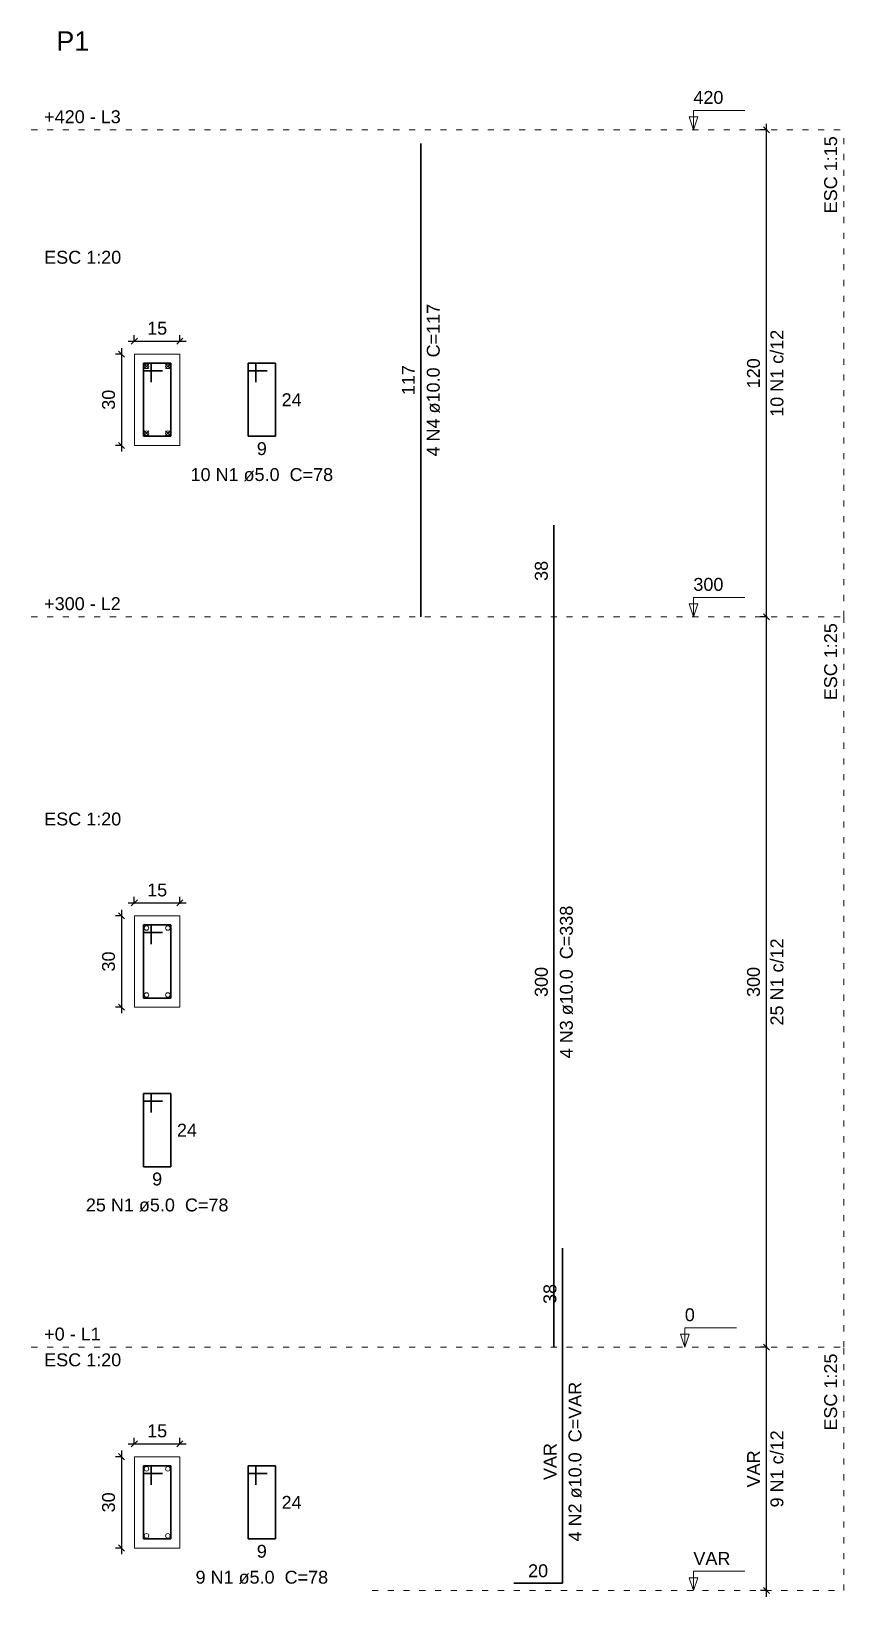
# Model space of a CAD drawing. Header units: millimetres. Extents: x 6 to 142, y -85 to 56.
# Drawn here: x 67.07 to 80.43, y -45.3 to -19.59 of the extents above; entities that cross this region are included whole.
import ezdxf

# ---------------------------------------------------------------- set-up
doc = ezdxf.new("R2010")
doc.units = ezdxf.units.MM
doc.linetypes.add('DOT2', pattern=[3.175, 0, -3.175])
for name, color, linetype, lineweight in [('DT-Barras na forma', 2, 'Continuous', 30), ('DT-Barras no corte', 5, 'Continuous', 5), ('DT-Barras rebatidas', 2, 'Continuous', 30), ('DT-Cotas', 9, 'Continuous', 5), ('DT-Forma', 5, 'Continuous', 5), ('DT-Pontilhado', 9, 'DOT2', 5), ('DT-Textos', 7, 'Continuous', 5), ('DT-Título', 3, 'Continuous', 20)]:
    doc.layers.add(name, color=color, linetype=linetype, lineweight=lineweight)
doc.styles.add('Arial', font='arial.ttf')
doc.styles.get("Standard").update_dxf_attribs({"font": 'arial.ttf'})
doc.dimstyles.new('UM_14.999925', dxfattribs={"dimtxt": 0.18, "dimasz": 0.1, "dimexe": 0.1, "dimexo": 0.2, "dimgap": 0, "dimtad": 1, "dimtih": 1, "dimtoh": 1, "dimdec": 1, "dimlfac": 14.999925, "dimzin": 0, "dimdsep": 46, "dimtxsty": 'Standard', "dimblk": 'CLOSED', "dimblk1": 'CLOSED', "dimblk2": 'CLOSED', "dimcen": 0.09, "dimdle": 0.1, "dimadec": 1, "dimazin": 2, "dimtfac": 1, "dimtdec": 4, "dimtofl": 0, "dimtmove": 0, "dimatfit": 3, "dimldrblk": 'CLOSED', "dimfxl": 1, "dimtolj": 1, "dimarcsym": 0})
doc.dimstyles.new('UM_20.000000', dxfattribs={"dimtxt": 0.18, "dimasz": 0.1, "dimexe": 0.1, "dimexo": 0.2, "dimgap": 0, "dimtad": 1, "dimtih": 1, "dimtoh": 1, "dimdec": 1, "dimlfac": 20, "dimzin": 0, "dimdsep": 46, "dimtxsty": 'Standard', "dimblk": 'CLOSED', "dimblk1": 'CLOSED', "dimblk2": 'CLOSED', "dimcen": 0.09, "dimdle": 0.1, "dimadec": 1, "dimazin": 2, "dimtfac": 1, "dimtdec": 4, "dimtofl": 0, "dimtmove": 0, "dimatfit": 3, "dimldrblk": 'CLOSED', "dimfxl": 1, "dimtolj": 1, "dimarcsym": 0})
doc.dimstyles.new('UM_25.000000', dxfattribs={"dimtxt": 0.18, "dimasz": 0.1, "dimexe": 0.1, "dimexo": 0.2, "dimgap": 0, "dimtad": 1, "dimtih": 1, "dimtoh": 1, "dimdec": 1, "dimlfac": 25, "dimzin": 0, "dimdsep": 46, "dimtxsty": 'Standard', "dimblk": 'CLOSED', "dimblk1": 'CLOSED', "dimblk2": 'CLOSED', "dimcen": 0.09, "dimdle": 0.1, "dimadec": 1, "dimazin": 2, "dimtfac": 1, "dimtdec": 4, "dimtofl": 0, "dimtmove": 0, "dimatfit": 3, "dimldrblk": 'CLOSED', "dimfxl": 1, "dimtolj": 1, "dimarcsym": 0})

# ---------------------------------------------------------------- blocks, each defined once
blk = doc.blocks.new('_OBLIQUE')
at = {"color": 0, "linetype": 'ByBlock', "lineweight": -2}
blk.add_line((-0.5, -0.5), (0.5, 0.5), dxfattribs=at)
blk = doc.blocks.new('*D66')
at = {"layer": 'Defpoints', "color": 0, "transparency": 16777216}
for p in [(68.768, -43.004), (68.556, -44.504), (68.768, -44.504)]:
    blk.add_point(p, dxfattribs=at)
at = {"layer": 'DT-Cotas', "color": 0, "lineweight": -2, "transparency": 16777216}
for p, q in [((68.556, -42.904), (68.556, -44.604)), ((68.568, -43.004), (68.456, -43.004)), ((68.568, -44.504), (68.456, -44.504))]:
    blk.add_line(p, q, dxfattribs=at)
at = {"layer": 'DT-Cotas', "color": 0, "lineweight": -2, "transparency": 16777216, "xscale": 0.1, "yscale": 0.1, "zscale": 0.1}
for p, rotation in [((68.556, -43.004), 90), ((68.556, -44.504), 270)]:
    blk.add_blockref('_OBLIQUE', p, dxfattribs=dict(at, rotation=rotation))
at = {"layer": 'DT-Cotas', "transparency": 16777216, "insert": (68.345, -43.754), "char_height": 0.2118, "attachment_point": 5, "rotation": 90, "style": 'Arial'}
blk.add_mtext('\\A1;30', dxfattribs=at)
blk = doc.blocks.new('*D67')
at = {"layer": 'Defpoints', "color": 0, "transparency": 16777216}
for p in [(69.518, -42.792), (68.768, -43.004), (69.518, -43.004)]:
    blk.add_point(p, dxfattribs=at)
at = {"layer": 'DT-Cotas', "color": 0, "lineweight": -2, "transparency": 16777216}
for p, q in [((68.768, -42.804), (68.768, -42.692)), ((69.518, -42.804), (69.518, -42.692)), ((68.668, -42.792), (69.618, -42.792))]:
    blk.add_line(p, q, dxfattribs=at)
at = {"layer": 'DT-Cotas', "color": 0, "lineweight": -2, "transparency": 16777216, "xscale": 0.1, "yscale": 0.1, "zscale": 0.1, "rotation": 180}
blk.add_blockref('_OBLIQUE', (68.768, -42.792), dxfattribs=at)
at = {"layer": 'DT-Cotas', "color": 0, "lineweight": -2, "transparency": 16777216, "xscale": 0.1, "yscale": 0.1, "zscale": 0.1}
blk.add_blockref('_OBLIQUE', (69.518, -42.792), dxfattribs=at)
at = {"layer": 'DT-Cotas', "transparency": 16777216, "insert": (69.143, -42.581), "char_height": 0.2118, "attachment_point": 5, "rotation": 0.0057, "style": 'Arial'}
blk.add_mtext('\\A1;15', dxfattribs=at)
blk = doc.blocks.new('*D68')
at = {"layer": 'Defpoints', "color": 0, "transparency": 16777216}
for p in [(79.16, -41.204), (79.371, -41.204), (79.371, -45.204)]:
    blk.add_point(p, dxfattribs=at)
at = {"layer": 'DT-Cotas', "color": 0, "lineweight": -2, "transparency": 16777216}
for p, q in [((79.16, -45.304), (79.16, -41.104)), ((79.171, -41.204), (79.06, -41.204)), ((79.171, -45.204), (79.06, -45.204))]:
    blk.add_line(p, q, dxfattribs=at)
at = {"layer": 'DT-Cotas', "color": 0, "lineweight": -2, "transparency": 16777216, "xscale": 0.1, "yscale": 0.1, "zscale": 0.1}
for p, rotation in [((79.16, -41.204), 90), ((79.16, -45.204), 270)]:
    blk.add_blockref('_OBLIQUE', p, dxfattribs=dict(at, rotation=rotation))
at = {"layer": 'DT-Cotas', "transparency": 16777216, "insert": (78.948, -43.204), "char_height": 0.2118, "attachment_point": 5, "rotation": 90, "style": 'Arial'}
blk.add_mtext('\\A1;VAR', dxfattribs=at)
blk = doc.blocks.new('*D69')
at = {"layer": 'Defpoints', "color": 0, "transparency": 16777216}
for p in [(68.768, -34.118), (68.556, -35.618), (68.768, -35.618)]:
    blk.add_point(p, dxfattribs=at)
at = {"layer": 'DT-Cotas', "color": 0, "lineweight": -2, "transparency": 16777216}
for p, q in [((68.568, -34.118), (68.456, -34.118)), ((68.556, -34.018), (68.556, -35.718)), ((68.568, -35.618), (68.456, -35.618))]:
    blk.add_line(p, q, dxfattribs=at)
at = {"layer": 'DT-Cotas', "color": 0, "lineweight": -2, "transparency": 16777216, "xscale": 0.1, "yscale": 0.1, "zscale": 0.1}
for p, rotation in [((68.556, -34.118), 90), ((68.556, -35.618), 270)]:
    blk.add_blockref('_OBLIQUE', p, dxfattribs=dict(at, rotation=rotation))
at = {"layer": 'DT-Cotas', "transparency": 16777216, "insert": (68.345, -34.868), "char_height": 0.2118, "attachment_point": 5, "rotation": 90, "style": 'Arial'}
blk.add_mtext('\\A1;30', dxfattribs=at)
blk = doc.blocks.new('*D70')
at = {"layer": 'Defpoints', "color": 0, "transparency": 16777216}
for p in [(69.518, -33.906), (68.768, -34.118), (69.518, -34.118)]:
    blk.add_point(p, dxfattribs=at)
at = {"layer": 'DT-Cotas', "color": 0, "lineweight": -2, "transparency": 16777216}
for p, q in [((68.668, -33.906), (69.618, -33.906)), ((68.768, -33.918), (68.768, -33.806)), ((69.518, -33.918), (69.518, -33.806))]:
    blk.add_line(p, q, dxfattribs=at)
at = {"layer": 'DT-Cotas', "color": 0, "lineweight": -2, "transparency": 16777216, "xscale": 0.1, "yscale": 0.1, "zscale": 0.1, "rotation": 180}
blk.add_blockref('_OBLIQUE', (68.768, -33.906), dxfattribs=at)
at = {"layer": 'DT-Cotas', "color": 0, "lineweight": -2, "transparency": 16777216, "xscale": 0.1, "yscale": 0.1, "zscale": 0.1}
blk.add_blockref('_OBLIQUE', (69.518, -33.906), dxfattribs=at)
at = {"layer": 'DT-Cotas', "transparency": 16777216, "insert": (69.143, -33.694), "char_height": 0.2118, "attachment_point": 5, "rotation": 0.0057, "style": 'Arial'}
blk.add_mtext('\\A1;15', dxfattribs=at)
blk = doc.blocks.new('*D71')
at = {"layer": 'Defpoints', "color": 0, "transparency": 16777216}
for p in [(79.16, -29.204), (79.371, -29.204), (79.371, -41.204)]:
    blk.add_point(p, dxfattribs=at)
at = {"layer": 'DT-Cotas', "color": 0, "lineweight": -2, "transparency": 16777216}
for p, q in [((79.171, -29.204), (79.06, -29.204)), ((79.16, -41.304), (79.16, -29.104)), ((79.171, -41.204), (79.06, -41.204))]:
    blk.add_line(p, q, dxfattribs=at)
at = {"layer": 'DT-Cotas', "color": 0, "lineweight": -2, "transparency": 16777216, "xscale": 0.1, "yscale": 0.1, "zscale": 0.1}
for p, rotation in [((79.16, -29.204), 90), ((79.16, -41.204), 270)]:
    blk.add_blockref('_OBLIQUE', p, dxfattribs=dict(at, rotation=rotation))
at = {"layer": 'DT-Cotas', "transparency": 16777216, "insert": (78.948, -35.204), "char_height": 0.2118, "attachment_point": 5, "rotation": 90, "style": 'Arial'}
blk.add_mtext('\\A1;300', dxfattribs=at)
blk = doc.blocks.new('*D72')
at = {"layer": 'Defpoints', "color": 0, "transparency": 16777216}
for p in [(68.768, -24.889), (68.556, -26.389), (68.768, -26.389)]:
    blk.add_point(p, dxfattribs=at)
at = {"layer": 'DT-Cotas', "color": 0, "lineweight": -2, "transparency": 16777216}
for p, q in [((68.568, -24.889), (68.456, -24.889)), ((68.556, -24.789), (68.556, -26.489)), ((68.568, -26.389), (68.456, -26.389))]:
    blk.add_line(p, q, dxfattribs=at)
at = {"layer": 'DT-Cotas', "color": 0, "lineweight": -2, "transparency": 16777216, "xscale": 0.1, "yscale": 0.1, "zscale": 0.1}
for p, rotation in [((68.556, -24.889), 90), ((68.556, -26.389), 270)]:
    blk.add_blockref('_OBLIQUE', p, dxfattribs=dict(at, rotation=rotation))
at = {"layer": 'DT-Cotas', "transparency": 16777216, "insert": (68.345, -25.639), "char_height": 0.2118, "attachment_point": 5, "rotation": 90, "style": 'Arial'}
blk.add_mtext('\\A1;30', dxfattribs=at)
blk = doc.blocks.new('*D73')
at = {"layer": 'Defpoints', "color": 0, "transparency": 16777216}
for p in [(69.518, -24.677), (68.768, -24.889), (69.518, -24.889)]:
    blk.add_point(p, dxfattribs=at)
at = {"layer": 'DT-Cotas', "color": 0, "lineweight": -2, "transparency": 16777216}
for p, q in [((68.668, -24.677), (69.618, -24.677)), ((68.768, -24.689), (68.768, -24.577)), ((69.518, -24.689), (69.518, -24.577))]:
    blk.add_line(p, q, dxfattribs=at)
at = {"layer": 'DT-Cotas', "color": 0, "lineweight": -2, "transparency": 16777216, "xscale": 0.1, "yscale": 0.1, "zscale": 0.1, "rotation": 180}
blk.add_blockref('_OBLIQUE', (68.768, -24.677), dxfattribs=at)
at = {"layer": 'DT-Cotas', "color": 0, "lineweight": -2, "transparency": 16777216, "xscale": 0.1, "yscale": 0.1, "zscale": 0.1}
blk.add_blockref('_OBLIQUE', (69.518, -24.677), dxfattribs=at)
at = {"layer": 'DT-Cotas', "transparency": 16777216, "insert": (69.143, -24.465), "char_height": 0.2118, "attachment_point": 5, "rotation": 0.0057, "style": 'Arial'}
blk.add_mtext('\\A1;15', dxfattribs=at)
blk = doc.blocks.new('*D74')
at = {"layer": 'Defpoints', "color": 0, "transparency": 16777216}
for p in [(79.16, -21.204), (79.371, -21.204), (79.371, -29.204)]:
    blk.add_point(p, dxfattribs=at)
at = {"layer": 'DT-Cotas', "color": 0, "lineweight": -2, "transparency": 16777216}
for p, q in [((79.171, -21.204), (79.06, -21.204)), ((79.16, -29.304), (79.16, -21.104)), ((79.171, -29.204), (79.06, -29.204))]:
    blk.add_line(p, q, dxfattribs=at)
at = {"layer": 'DT-Cotas', "color": 0, "lineweight": -2, "transparency": 16777216, "xscale": 0.1, "yscale": 0.1, "zscale": 0.1}
for p, rotation in [((79.16, -21.204), 90), ((79.16, -29.204), 270)]:
    blk.add_blockref('_OBLIQUE', p, dxfattribs=dict(at, rotation=rotation))
at = {"layer": 'DT-Cotas', "transparency": 16777216, "insert": (78.948, -25.204), "char_height": 0.2118, "attachment_point": 5, "rotation": 90, "style": 'Arial'}
blk.add_mtext('\\A1;120', dxfattribs=at)

msp = doc.modelspace()

# ---------------------------------------------------------------- linework, layer by layer
at = {"layer": 'DT-Barras na forma'}
for p, q in [((69.0433, -25.0388), (68.9183, -25.0388)), ((68.9183, -25.0388), (68.9183, -26.2388)), ((69.3683, -25.0388), (68.9183, -25.0388)), ((68.9183, -25.0388), (68.9183, -25.1638)), ((68.9183, -25.1638), (69.2308, -25.1638)), ((69.0433, -25.3513), (69.0433, -25.0388)), ((69.3683, -26.2388), (69.3683, -25.0388)), ((68.9183, -26.2388), (69.3683, -26.2388)), ((69.0433, -34.268), (68.9183, -34.268)), ((68.9183, -34.268), (68.9183, -35.468)), ((69.3683, -34.268), (68.9183, -34.268)), ((68.9183, -34.268), (68.9183, -34.393)), ((68.9183, -34.393), (69.2308, -34.393)), ((69.0433, -34.5805), (69.0433, -34.268)), ((69.3683, -35.468), (69.3683, -34.268)), ((68.9183, -35.468), (69.3683, -35.468)), ((69.0433, -43.1543), (68.9183, -43.1543)), ((68.9183, -43.1543), (68.9183, -44.3543)), ((69.3683, -43.1543), (68.9183, -43.1543)), ((68.9183, -43.1543), (68.9183, -43.2793)), ((69.0433, -43.4668), (69.0433, -43.1543)), ((69.3683, -44.3543), (69.3683, -43.1543)), ((68.9183, -43.2793), (69.2308, -43.2793)), ((68.9183, -44.3543), (69.3683, -44.3543))]:
    msp.add_line(p, q, dxfattribs=at)
at = {"layer": 'DT-Barras no corte'}
for p, q in [((68.9308, -25.1263), (69.0058, -25.0513)), ((68.9308, -25.0513), (69.0058, -25.1263)), ((69.2808, -25.1263), (69.3558, -25.0513)), ((69.2808, -25.0513), (69.3558, -25.1263)), ((68.9308, -26.2263), (69.0058, -26.1513)), ((68.9308, -26.1513), (69.0058, -26.2263)), ((69.2808, -26.2263), (69.3558, -26.1513)), ((69.2808, -26.1513), (69.3558, -26.2263))]:
    msp.add_line(p, q, dxfattribs=at)
for centre in [(68.9683, -25.0888), (69.3183, -25.0888), (68.9683, -26.1888), (69.3183, -26.1888), (68.9683, -34.318), (69.3183, -34.318), (68.9683, -35.418), (69.3183, -35.418), (68.9683, -43.2043), (69.3183, -43.2043), (68.9683, -44.3043), (69.3183, -44.3043)]:
    msp.add_circle(centre, 0.0375, dxfattribs=at)
at = {"layer": 'DT-Barras rebatidas'}
for p, q in [((73.4763, -29.204), (73.4763, -21.4306)), ((70.7641, -25.0388), (70.6391, -25.0388)), ((70.6391, -25.0388), (70.6391, -26.2388)), ((71.0891, -25.0388), (70.6391, -25.0388)), ((70.6391, -25.0388), (70.6391, -25.1638)), ((70.6391, -25.1638), (70.9516, -25.1638)), ((70.7641, -25.3513), (70.7641, -25.0388)), ((71.0891, -26.2388), (71.0891, -25.0388)), ((70.6391, -26.2388), (71.0891, -26.2388)), ((75.6649, -29.204), (75.6649, -27.6972)), ((75.6649, -41.204), (75.6649, -29.204)), ((69.0433, -37.0388), (68.9183, -37.0388)), ((68.9183, -37.0388), (68.9183, -38.2388)), ((69.3683, -37.0388), (68.9183, -37.0388)), ((68.9183, -37.0388), (68.9183, -37.1638)), ((68.9183, -37.1638), (69.2308, -37.1638)), ((69.0433, -37.3513), (69.0433, -37.0388)), ((69.3683, -38.2388), (69.3683, -37.0388)), ((68.9183, -38.2388), (69.3683, -38.2388)), ((75.8061, -41.084), (75.8061, -39.5772)), ((75.8061, -45.084), (75.8061, -41.084)), ((70.7641, -43.1543), (70.6391, -43.1543)), ((70.6391, -43.1543), (70.6391, -44.3543)), ((71.0891, -43.1543), (70.6391, -43.1543)), ((70.6391, -43.1543), (70.6391, -43.2793)), ((70.7641, -43.4668), (70.7641, -43.1543)), ((71.0891, -44.3543), (71.0891, -43.1543)), ((70.6391, -43.2793), (70.9516, -43.2793)), ((70.6391, -44.3543), (71.0891, -44.3543)), ((75.0061, -45.084), (75.8061, -45.084))]:
    msp.add_line(p, q, dxfattribs=at)
at = {"layer": 'DT-Forma'}
for points in [[(68.7683, -26.3888), (68.7683, -24.8888), (69.5183, -24.8888), (69.5183, -26.3888), (68.7683, -26.3888)], [(68.7683, -35.618), (68.7683, -34.118), (69.5183, -34.118), (69.5183, -35.618), (68.7683, -35.618)], [(68.7683, -44.5043), (68.7683, -43.0043), (69.5183, -43.0043), (69.5183, -44.5043), (68.7683, -44.5043)]]:
    msp.add_lwpolyline(points, close=True, dxfattribs=at)
at = {"layer": 'DT-Pontilhado', "ltscale": 0.05}
for p, q in [((67.0739, -21.204), (80.4304, -21.204)), ((80.4304, -29.204), (80.4304, -21.204)), ((67.0739, -29.204), (80.4304, -29.204)), ((80.4304, -41.204), (80.4304, -29.204)), ((67.0739, -41.204), (80.4304, -41.204)), ((80.4304, -45.204), (80.4304, -41.204)), ((72.6763, -45.204), (80.4304, -45.204))]:
    msp.add_line(p, q, dxfattribs=at)
at = {"layer": 'DT-Textos'}
for points in [[(78.03, -20.9922), (77.9594, -21.204), (77.8888, -20.9922), (78.03, -20.9922)], [(78.03, -28.9922), (77.9594, -29.204), (77.8888, -28.9922), (78.03, -28.9922)], [(77.8888, -40.9922), (77.8182, -41.204), (77.7476, -40.9922), (77.8888, -40.9922)], [(78.03, -44.9922), (77.9594, -45.204), (77.8888, -44.9922), (78.03, -44.9922)]]:
    msp.add_lwpolyline(points, close=True, dxfattribs=at)
for points in [[(77.9594, -21.204), (77.9594, -20.8863), (78.8066, -20.8863)], [(77.9594, -29.204), (77.9594, -28.8863), (78.8066, -28.8863)], [(77.8182, -41.204), (77.8182, -40.8863), (78.6654, -40.8863)], [(77.9594, -45.204), (77.9594, -44.8863), (78.8066, -44.8863)]]:
    msp.add_lwpolyline(points, dxfattribs=at)

# ---------------------------------------------------------------- texts
at = {"layer": 'DT-Barras na forma', "color": 7, "char_height": 0.2118, "attachment_point": 8, "rotation": 90.00021, "line_spacing_factor": 0.9, "style": 'Arial'}
for s, insert, width in [('10 N1 c/12', (79.4413, -25.204), 2.5416), ('25 N1 c/12', (79.4413, -35.204), 2.5416), ('9 N1 c/12', (79.4413, -43.204), 2.28744)]:
    msp.add_mtext(s, dxfattribs=dict(at, insert=insert, width=width))
at = {"layer": 'DT-Barras rebatidas', "color": 7, "char_height": 0.2118, "attachment_point": 8, "rotation": 90.00021, "line_spacing_factor": 0.9, "style": 'Arial'}
for s, insert, width in [('4 N4 ø10.0  C=117', (73.7942, -25.3175), 4.32072), ('117', (73.379, -25.3173), 1.16248), ('38', (75.5676, -28.4506), 0.90832), ('4 N3 ø10.0  C=338', (75.9822, -35.2045), 4.32072), ('300', (75.5676, -35.204), 1.16248), ('38', (75.7088, -40.3306), 0.90832), ('4 N2 ø10.0  C=VAR', (76.1242, -43.0845), 4.32072), ('VAR', (75.7088, -43.084), 1.16248)]:
    msp.add_mtext(s, dxfattribs=dict(at, insert=insert, width=width))
at = {"layer": 'DT-Barras rebatidas', "color": 7, "char_height": 0.2118, "line_spacing_factor": 0.9, "style": 'Arial'}
for s, insert, width, attachment_point in [('24', (71.1892, -25.5329), 0.90832, 1), ('9', (70.8641, -26.3361), 0.65416, 2), ('10 N1 ø5.0  C=78', (70.8641, -26.9796), 4.06656, 8), ('24', (69.4684, -37.5329), 0.90832, 1), ('9', (69.1433, -38.3361), 0.65416, 2), ('25 N1 ø5.0  C=78', (69.1431, -38.9796), 4.06656, 8), ('24', (71.1892, -43.6484), 0.90832, 1), ('9', (70.8641, -44.4516), 0.65416, 2), ('9 N1 ø5.0  C=78', (70.8641, -45.0956), 3.8124, 8), ('20', (75.4061, -44.9867), 0.90832, 8)]:
    msp.add_mtext(s, dxfattribs=dict(at, insert=insert, width=width, attachment_point=attachment_point))
at = {"layer": 'DT-Textos', "char_height": 0.2118, "attachment_point": 7, "line_spacing_factor": 0.798, "style": 'Arial'}
for s, insert, width in [('420', (77.9591, -20.7806), 0.76248), ('+420 - L3', (67.2861, -21.0976), 2.28744), ('ESC 1:20', (67.2861, -23.4066), 2.03328), ('300', (77.9591, -28.7806), 0.76248), ('+300 - L2', (67.2861, -29.0976), 2.28744), ('ESC 1:20', (67.2861, -32.6356), 2.03328), ('0', (77.8181, -40.7806), 0.25416), ('+0 - L1', (67.2861, -41.0976), 1.77912), ('ESC 1:20', (67.2861, -41.5216), 2.03328), ('VAR', (77.9591, -44.7806), 0.76248)]:
    msp.add_mtext(s, dxfattribs=dict(at, insert=insert, width=width))
at = {"layer": 'DT-Textos', "char_height": 0.2118, "width": 2.03328, "attachment_point": 9, "rotation": 90.00021, "line_spacing_factor": 0.798, "style": 'Arial'}
for s, insert in [('ESC 1:15', (80.3242, -21.3095)), ('ESC 1:25', (80.3242, -29.3095)), ('ESC 1:25', (80.3242, -41.3095))]:
    msp.add_mtext(s, dxfattribs=dict(at, insert=insert))
at = {"layer": 'DT-Título', "insert": (67.485, -19.903), "char_height": 0.3177, "width": 0.76248, "attachment_point": 7, "line_spacing_factor": 0.798, "style": 'Arial'}
msp.add_mtext('P1', dxfattribs=at)

# ---------------------------------------------------------------- dimensions: what is measured, and where the dimension line sits
at = {"layer": 'DT-Cotas'}
for base, p1, p2, dimstyle, override, picture, middle in [((79.1596, -21.204), (79.3714, -29.204), (79.3714, -21.204), 'UM_14.999925', {"dimtxt": 0.2118, "dimasz": 0.1, "dimexe": 0.1, "dimexo": 0.2, "dimtad": 1, "dimtih": 0, "dimtoh": 0, "dimdec": 1, "dimlfac": 14.999925, "dimzin": 8, "dimtxsty": 'Arial', "dimblk": 'OBLIQUE', "dimblk1": 'OBLIQUE', "dimblk2": 'OBLIQUE', "dimsah": 1, "dimdle": 0.1, "dimse1": 0, "dimse2": 0, "dimclrt": 256, "dimadec": 1, "dimazin": 3, "dimtmove": 2, "dimldrblk": 'OBLIQUE'}, '*D74', (78.9478, -25.204)), ((68.5565, -26.3888), (68.7683, -24.8888), (68.7683, -26.3888), 'UM_20.000000', {"dimtxt": 0.2118, "dimasz": 0.1, "dimexe": 0.1, "dimexo": 0.2, "dimtad": 1, "dimtih": 0, "dimtoh": 0, "dimdec": 1, "dimlfac": 20, "dimzin": 8, "dimtxsty": 'Arial', "dimblk": 'OBLIQUE', "dimblk1": 'OBLIQUE', "dimblk2": 'OBLIQUE', "dimsah": 1, "dimdle": 0.1, "dimse1": 0, "dimse2": 0, "dimclrt": 256, "dimadec": 1, "dimazin": 3, "dimtmove": 2, "dimldrblk": 'OBLIQUE'}, '*D72', (68.3447, -25.6388)), ((79.1596, -29.204), (79.3714, -41.204), (79.3714, -29.204), 'UM_25.000000', {"dimtxt": 0.2118, "dimasz": 0.1, "dimexe": 0.1, "dimexo": 0.2, "dimtad": 1, "dimtih": 0, "dimtoh": 0, "dimdec": 1, "dimlfac": 25, "dimzin": 8, "dimtxsty": 'Arial', "dimblk": 'OBLIQUE', "dimblk1": 'OBLIQUE', "dimblk2": 'OBLIQUE', "dimsah": 1, "dimdle": 0.1, "dimse1": 0, "dimse2": 0, "dimclrt": 256, "dimadec": 1, "dimazin": 3, "dimtmove": 2, "dimldrblk": 'OBLIQUE'}, '*D71', (78.9478, -35.204)), ((68.5565, -35.618), (68.7683, -34.118), (68.7683, -35.618), 'UM_20.000000', {"dimtxt": 0.2118, "dimasz": 0.1, "dimexe": 0.1, "dimexo": 0.2, "dimtad": 1, "dimtih": 0, "dimtoh": 0, "dimdec": 1, "dimlfac": 20, "dimzin": 8, "dimtxsty": 'Arial', "dimblk": 'OBLIQUE', "dimblk1": 'OBLIQUE', "dimblk2": 'OBLIQUE', "dimsah": 1, "dimdle": 0.1, "dimse1": 0, "dimse2": 0, "dimclrt": 256, "dimadec": 1, "dimazin": 3, "dimtmove": 2, "dimldrblk": 'OBLIQUE'}, '*D69', (68.3447, -34.868)), ((68.5565, -44.5043), (68.7683, -43.0043), (68.7683, -44.5043), 'UM_20.000000', {"dimtxt": 0.2118, "dimasz": 0.1, "dimexe": 0.1, "dimexo": 0.2, "dimtad": 1, "dimtih": 0, "dimtoh": 0, "dimdec": 1, "dimlfac": 20, "dimzin": 8, "dimtxsty": 'Arial', "dimblk": 'OBLIQUE', "dimblk1": 'OBLIQUE', "dimblk2": 'OBLIQUE', "dimsah": 1, "dimdle": 0.1, "dimse1": 0, "dimse2": 0, "dimclrt": 256, "dimadec": 1, "dimazin": 3, "dimtmove": 2, "dimldrblk": 'OBLIQUE'}, '*D66', (68.3447, -43.7543))]:
    dim = msp.add_linear_dim(base=base, p1=p1, p2=p2, angle=90, dimstyle=dimstyle, override=override, dxfattribs=at)
    dim.commit()
    dim.dimension.update_dxf_attribs({"geometry": picture, "text_midpoint": middle, "dimtype": 160, "text_rotation": 90})
for base, p1, p2, picture, middle in [((69.5183, -24.677), (68.7683, -24.8888), (69.5183, -24.8888), '*D73', (69.1433, -24.4652)), ((69.5183, -33.9062), (68.7683, -34.118), (69.5183, -34.118), '*D70', (69.1433, -33.6944)), ((69.5183, -42.7925), (68.7683, -43.0043), (69.5183, -43.0043), '*D67', (69.1433, -42.5807))]:
    dim = msp.add_linear_dim(base=base, p1=p1, p2=p2, dimstyle='UM_20.000000', override={"dimtxt": 0.2118, "dimasz": 0.1, "dimexe": 0.1, "dimexo": 0.2, "dimtad": 1, "dimtih": 0, "dimtoh": 0, "dimdec": 1, "dimlfac": 20, "dimzin": 8, "dimtxsty": 'Arial', "dimblk": 'OBLIQUE', "dimblk1": 'OBLIQUE', "dimblk2": 'OBLIQUE', "dimsah": 1, "dimdle": 0.1, "dimse1": 0, "dimse2": 0, "dimclrt": 256, "dimadec": 1, "dimazin": 3, "dimtmove": 2, "dimldrblk": 'OBLIQUE'}, dxfattribs=at)
    dim.commit()
    dim.dimension.update_dxf_attribs({"geometry": picture, "text_midpoint": middle, "dimtype": 160, "text_rotation": 0.00573})
dim = msp.add_linear_dim(base=(79.1596, -41.204), p1=(79.3714, -45.204), p2=(79.3714, -41.204), angle=90, text='VAR', dimstyle='UM_25.000000', override={"dimtxt": 0.2118, "dimasz": 0.1, "dimexe": 0.1, "dimexo": 0.2, "dimtad": 1, "dimtih": 0, "dimtoh": 0, "dimdec": 1, "dimlfac": 25, "dimzin": 8, "dimtxsty": 'Arial', "dimblk": 'OBLIQUE', "dimblk1": 'OBLIQUE', "dimblk2": 'OBLIQUE', "dimsah": 1, "dimdle": 0.1, "dimse1": 0, "dimse2": 0, "dimclrt": 256, "dimadec": 1, "dimazin": 3, "dimtmove": 2, "dimldrblk": 'OBLIQUE'}, dxfattribs=at)
dim.commit()
dim.dimension.update_dxf_attribs({"geometry": '*D68', "text_midpoint": (78.9478, -43.204), "dimtype": 160, "text_rotation": 90})

doc.saveas('drawing.dxf')
